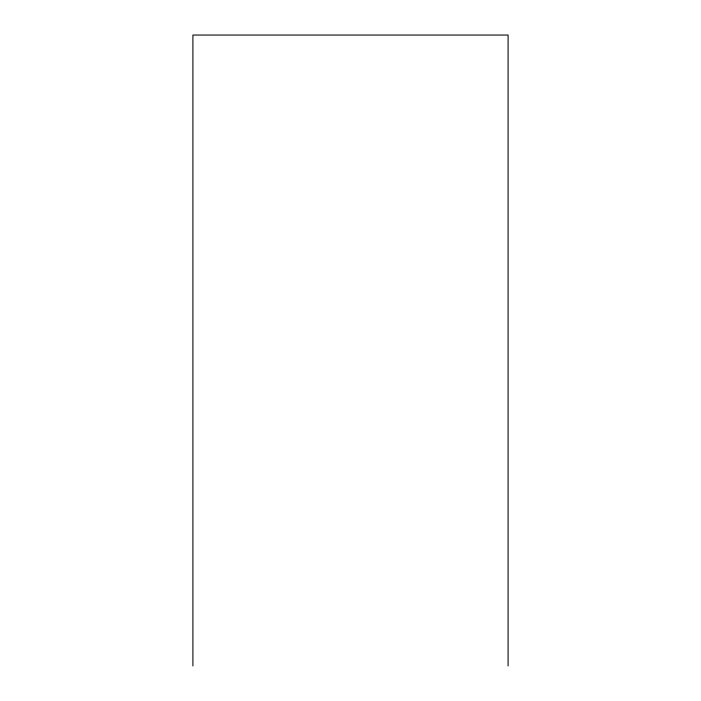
<?xml version="1.0" encoding="UTF-8"?>
<svg xmlns="http://www.w3.org/2000/svg" width="701" height="701" viewBox="0 0 701 701"><rect width="100%" height="100%" fill="white"/><g stroke="black" fill="none" stroke-linecap="round" stroke-linejoin="round"><path stroke-width="1.05" d="M508.094 665.95L508.094 35.05L192.906 35.05L192.906 665.95"/></g></svg>
